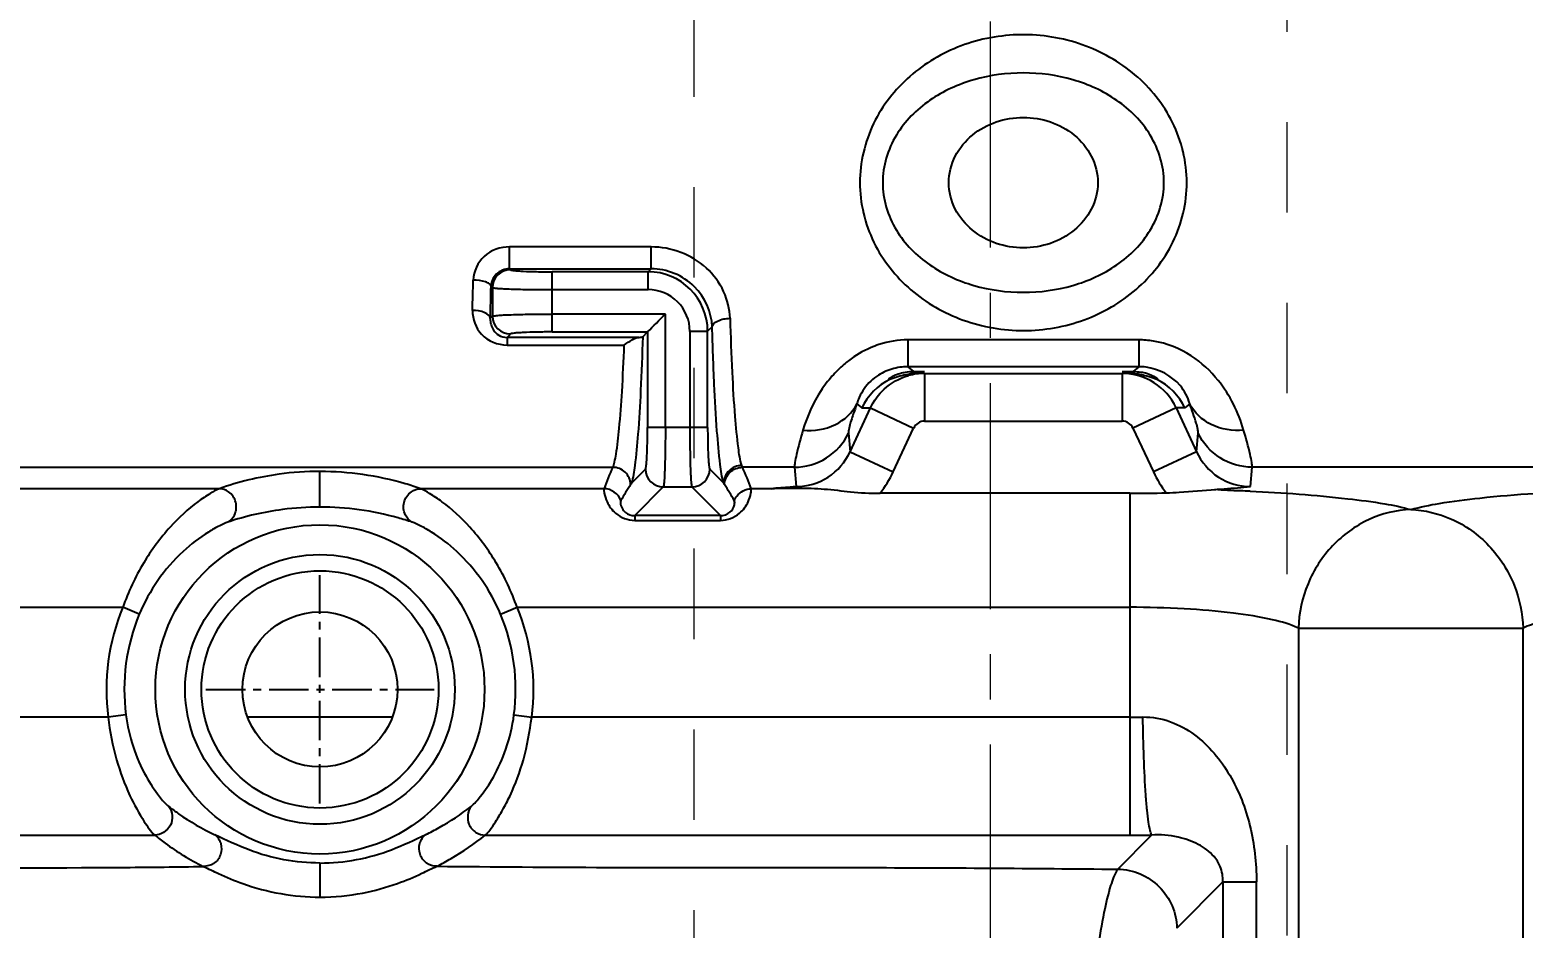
# Model space of a CAD drawing. Header units: millimetres. Extents: x 699 to 6116, y -3115 to -1923.
# Drawn here: x 856.65 to 881.84, y -2411.02 to -2395.87 of the extents above; entities that cross this region are included whole.
import ezdxf

# ---------------------------------------------------------------- set-up
doc = ezdxf.new("R2010")
doc.units = ezdxf.units.MM
doc.header["$LTSCALE"] = 16.335
doc.header["$PDMODE"] = 3
doc.header["$PDSIZE"] = 0.3125
doc.linetypes.add('CENTER', pattern=[0.6, 0.375, -0.075, 0.075, -0.075])
doc.linetypes.add('HIDDEN', pattern=[0.2, 0.1, -0.1])
doc.layers.get('0').update_dxf_attribs({"linetype": 'CONTINUOUS'})
doc.layers.get('Defpoints').update_dxf_attribs({"linetype": 'CONTINUOUS'})
doc.layers.add('cool', color=153, linetype='HIDDEN', lineweight=9)
doc.styles.get("Standard").update_dxf_attribs({"font": 'txt', "width": 0.8})
doc.dimstyles.get("Standard").update_dxf_attribs({"dimtxt": 0.15625, "dimasz": 0.1875, "dimexe": 0.125, "dimexo": 0.0625, "dimtad": 0, "dimtih": 1, "dimtoh": 1, "dimdsep": 46, "dimtxsty": 'Standard', "dimcen": 0.09, "dimadec": 0, "dimazin": 0, "dimtp": 0.01, "dimtm": 0.01, "dimtfac": 1, "dimtofl": 0, "dimtmove": 0, "dimatfit": 3, "dimfxl": 0, "dimtolj": 1, "dimarcsym": 0})

# ---------------------------------------------------------------- blocks, each defined once
blk = doc.blocks.new('*D755')
at = {"color": 4, "lineweight": -2}
blk.add_line((976.485, -2331.543), (755.484, -2331.543), dxfattribs=at)
at = {"layer": 'Defpoints', "color": 0}
for p in [(755.484, -2331.543), (976.547, -2331.543), (1045.847, -2423.043)]:
    blk.add_point(p, dxfattribs=at)
at = {"color": 6, "insert": (741.484, -2331.543), "char_height": 10, "attachment_point": 5}
blk.add_mtext('\\A1;91.50', dxfattribs=at)

msp = doc.modelspace()

# ---------------------------------------------------------------- linework, layer by layer
at = {"color": 7, "linetype": 'Continuous'}
for p, q in [((864.736, -2399.9), (864.736, -2399.531)), ((867.126, -2399.531), (864.736, -2399.531)), ((867.126, -2399.9), (867.126, -2399.531)), ((864.735, -2399.9), (867.126, -2399.9)), ((865.454, -2400.965), (865.454, -2399.95)), ((867.075, -2399.95), (865.454, -2399.95)), ((867.126, -2399.9), (867.075, -2399.95)), ((867.075, -2400.251), (867.075, -2399.95)), ((864.425, -2400.192), (864.45, -2400.216)), ((864.45, -2400.216), (864.45, -2400.698)), ((865.454, -2400.251), (867.075, -2400.251)), ((864.413, -2400.735), (864.45, -2400.698)), ((867.366, -2400.663), (865.454, -2400.663)), ((867.366, -2402.575), (867.366, -2400.663)), ((864.695, -2401.056), (864.752, -2401)), ((864.695, -2401.056), (864.695, -2401.186)), ((866.923, -2401.056), (864.695, -2401.056)), ((865.454, -2400.965), (867.065, -2400.965)), ((866.984, -2401.045), (867.065, -2400.965)), ((867.065, -2400.965), (867.065, -2402.575)), ((867.778, -2400.954), (867.778, -2402.575)), ((867.778, -2400.954), (868.079, -2400.954)), ((868.155, -2400.878), (868.079, -2400.954)), ((868.079, -2402.575), (868.079, -2400.954)), ((864.695, -2401.186), (866.672, -2401.186)), ((871.456, -2401.099), (871.456, -2401.551)), ((875.352, -2401.099), (871.456, -2401.099)), ((875.352, -2401.099), (875.352, -2401.551)), ((871.456, -2401.551), (871.551, -2401.631)), ((875.352, -2401.551), (871.456, -2401.551)), ((875.352, -2401.551), (875.256, -2401.631)), ((871.154, -2401.764), (871.152, -2401.765)), ((871.551, -2401.631), (871.737, -2401.631)), ((871.737, -2401.664), (871.737, -2402.468)), ((871.737, -2401.664), (875.071, -2401.664)), ((875.071, -2401.631), (875.256, -2401.631)), ((875.071, -2401.664), (875.071, -2402.468)), ((875.656, -2401.765), (875.654, -2401.764)), ((870.481, -2402.987), (870.826, -2402.245)), ((870.597, -2402.175), (870.681, -2402.245)), ((870.681, -2402.245), (870.826, -2402.245)), ((870.826, -2402.245), (871.554, -2402.585)), ((875.981, -2402.245), (875.253, -2402.585)), ((875.981, -2402.245), (876.327, -2402.987)), ((876.127, -2402.245), (875.981, -2402.245)), ((876.21, -2402.175), (876.127, -2402.245)), ((871.737, -2402.468), (875.071, -2402.468)), ((868.079, -2402.575), (867.065, -2402.575)), ((870.454, -2402.671), (870.481, -2402.987)), ((871.209, -2403.326), (871.554, -2402.585)), ((875.253, -2402.585), (875.599, -2403.326)), ((876.327, -2402.987), (876.354, -2402.671)), ((870.481, -2402.987), (871.209, -2403.326)), ((876.327, -2402.987), (875.599, -2403.326)), ((853.673, -2403.246), (866.479, -2403.246)), ((866.793, -2403.514), (867.03, -2403.278)), ((868.114, -2403.278), (868.351, -2403.514)), ((869.544, -2403.246), (868.665, -2403.246)), ((869.544, -2403.246), (869.571, -2403.572)), ((877.236, -2403.572), (877.264, -2403.246)), ((882.956, -2403.246), (877.264, -2403.246)), ((867.331, -2403.579), (866.849, -2404.061)), ((867.331, -2403.579), (867.813, -2403.579)), ((868.295, -2404.061), (867.813, -2403.579)), ((859.839, -2403.608), (854.267, -2403.608)), ((866.333, -2403.608), (863.239, -2403.608)), ((869.153, -2403.608), (868.811, -2403.608)), ((875.2, -2403.686), (870.987, -2403.686)), ((866.849, -2404.061), (866.849, -2404.142)), ((868.295, -2404.061), (866.849, -2404.061)), ((868.295, -2404.061), (868.295, -2404.142)), ((866.849, -2404.142), (868.295, -2404.142)), ((855.141, -2405.608), (858.213, -2405.608)), ((858.492, -2405.724), (858.213, -2405.608)), ((864.586, -2405.724), (864.864, -2405.608)), ((864.864, -2405.608), (875.201, -2405.608)), ((875.201, -2405.608), (875.201, -2409.451)), ((878.044, -2405.96), (878.044, -2426.125)), ((878.044, -2405.96), (881.835, -2405.96)), ((881.835, -2426.125), (881.835, -2405.96)), ((857.967, -2407.46), (855.332, -2407.46)), ((858.266, -2407.421), (857.967, -2407.46)), ((862.76, -2407.46), (860.318, -2407.46)), ((864.812, -2407.421), (865.111, -2407.46)), ((875.201, -2407.46), (865.111, -2407.46)), ((854.855, -2409.451), (858.753, -2409.451)), ((864.325, -2409.451), (875.201, -2409.451)), ((874.998, -2410.025), (875.568, -2409.45)), ((861.539, -2409.921), (861.539, -2410.496)), ((876.769, -2410.238), (875.994, -2411.018)), ((876.769, -2410.238), (876.769, -2421.863)), ((876.769, -2410.238), (877.337, -2410.238)), ((877.337, -2421.863), (877.337, -2410.238))]:
    msp.add_line(p, q, dxfattribs=at)
at = {"color": 1, "linetype": 'CENTER', "ltscale": 0.108846}
for p, q in [((861.539, -2408.918), (861.539, -2405.068)), ((859.614, -2406.993), (863.464, -2406.993))]:
    msp.add_line(p, q, dxfattribs=at)
at = {"color": 7, "linetype": 'Continuous'}
for radius in [2.776, 2.274, 1.307]:
    msp.add_circle((861.539, -2406.993), radius, dxfattribs=at)
at = {"color": 2, "linetype": 'Continuous'}
msp.add_circle((861.539, -2406.993), 2, dxfattribs=at)
at = {"color": 7, "linetype": 'Continuous'}
for centre, radius, start, end in [((864.752, -2400.217), 0.302, 90.1696, 179.8304), ((867.074, -2400.955), 1.005, 0.034, 89.966), ((797.665, -2398.759), 66.472, 358.41196, 358.85328), ((787.557, -2398.737), 76.882, 358.5103, 358.91569), ((867.075, -2400.954), 0.703, 359.9662, 90.0347), ((864.752, -2400.697), 0.302, 180.1715, 269.8285), ((723.743, -2257.342), 202.9, 314.93985, 315.06015), ((875.351, -2402.659), 1.56, 80.8697, 89.9868), ((875.353, -2402.506), 0.955, 82.6557, 90.0886), ((871.597, -2402.676), 1.013, 115.9235, 154.9459), ((871.439, -2402.448), 0.894, 113.3897, 122.4415), ((871.738, -2402.673), 1.009, 90.0441, 105.6143), ((875.071, -2402.668), 1.004, 24.9839, 89.9923), ((875.211, -2402.676), 1.013, 25.054, 64.0763), ((871.363, -2402.388), 0.795, 156.5682, 164.4392), ((871.737, -2402.67), 0.201, 89.9799, 154.97), ((875.071, -2402.67), 0.201, 25.03, 90.0201), ((867.332, -2403.277), 0.302, 180.1696, 269.8304), ((867.812, -2403.277), 0.302, 270.1696, 359.8304), ((869.554, -2402.554), 1.826, 321.7069, 334.9812), ((877.253, -2402.554), 1.825, 205.0175, 217.9867), ((875.18, -2377.489), 26.196, 270.0444, 271.3881), ((861.539, -2406.993), 3.602, 157.3908, 187.45), ((861.539, -2406.993), 3.301, 157.3908, 187.45), ((861.539, -2406.993), 3.301, 352.55, 22.6092), ((861.539, -2406.993), 3.602, 352.55, 22.6091), ((875.201, -2394.695), 12.765, 269.999, 270.9888), ((875.201, -2374.042), 35.409, 269.999, 270.5937)]:
    msp.add_arc(centre, radius, start, end, dxfattribs=at)
for points, knots in [([(873.362, -2395.952), (873.02, -2395.957), (872.338, -2396.083), (871.449, -2396.607), (870.809, -2397.421), (870.647, -2398.106), (870.647, -2398.446)], [0, 0, 0, 0, 0.253107, 0.500739, 0.74796, 1, 1, 1, 1]), ([(876.161, -2398.446), (876.161, -2398.099), (875.992, -2397.401), (875.329, -2396.577), (874.411, -2396.06), (873.712, -2395.947), (873.362, -2395.952)], [0, 0, 0, 0, 0.251928, 0.498951, 0.74666, 1, 1, 1, 1]), ([(875.776, -2398.446), (875.776, -2398.169), (875.606, -2397.612), (875.007, -2397.017), (874.242, -2396.671), (873.405, -2396.559), (872.567, -2396.671), (871.802, -2397.016), (871.202, -2397.611), (871.032, -2398.169), (871.032, -2398.446)], [0, 0, 0, 0, 0.125689, 0.248761, 0.37263, 0.499805, 0.627057, 0.751044, 0.874222, 1, 1, 1, 1]), ([(872.147, -2398.446), (872.147, -2398.293), (872.225, -2397.982), (872.528, -2397.621), (872.941, -2397.397), (873.404, -2397.322), (873.867, -2397.397), (874.279, -2397.621), (874.582, -2397.982), (874.661, -2398.293), (874.661, -2398.446)], [0, 0, 0, 0, 0.125336, 0.249672, 0.374326, 0.500009, 0.625688, 0.750328, 0.874661, 1, 1, 1, 1]), ([(870.647, -2398.446), (870.647, -2398.791), (870.813, -2399.484), (871.467, -2400.304), (872.374, -2400.824), (873.066, -2400.942), (873.412, -2400.941)], [0, 0, 0, 0, 0.252013, 0.499118, 0.746772, 1, 1, 1, 1]), ([(871.032, -2398.446), (871.032, -2398.724), (871.201, -2399.281), (871.802, -2399.876), (872.566, -2400.222), (873.404, -2400.334), (874.242, -2400.222), (875.006, -2399.876), (875.606, -2399.281), (875.776, -2398.724), (875.776, -2398.446)], [0, 0, 0, 0, 0.125752, 0.24888, 0.372807, 0.500033, 0.627249, 0.751167, 0.874275, 1, 1, 1, 1]), ([(874.661, -2398.446), (874.661, -2398.6), (874.582, -2398.911), (874.279, -2399.272), (873.867, -2399.496), (873.404, -2399.571), (872.941, -2399.496), (872.528, -2399.272), (872.225, -2398.911), (872.147, -2398.6), (872.147, -2398.446)], [0, 0, 0, 0, 0.125336, 0.249672, 0.374326, 0.500009, 0.625688, 0.750328, 0.874661, 1, 1, 1, 1]), ([(873.412, -2400.941), (873.757, -2400.94), (874.446, -2400.819), (875.347, -2400.298), (875.996, -2399.48), (876.161, -2398.79), (876.161, -2398.446)], [0, 0, 0, 0, 0.253195, 0.50083, 0.747964, 1, 1, 1, 1]), ([(864.736, -2399.531), (864.584, -2399.529), (864.272, -2399.64), (864.13, -2399.943), (864.124, -2400.089)], [0, 0, 0, 0, 0.50957, 1, 1, 1, 1]), ([(868.456, -2400.735), (868.452, -2400.581), (868.374, -2400.261), (868.076, -2399.861), (867.638, -2399.593), (867.296, -2399.531), (867.126, -2399.531)], [0, 0, 0, 0, 0.235645, 0.484313, 0.740838, 1, 1, 1, 1]), ([(864.735, -2399.9), (864.655, -2399.899), (864.495, -2399.964), (864.428, -2400.119), (864.425, -2400.192)], [0, 0, 0, 0, 0.525603, 1, 1, 1, 1]), ([(864.752, -2399.915), (864.756, -2399.92), (864.78, -2399.923), (864.822, -2399.931), (864.889, -2399.935), (865.015, -2399.943), (865.206, -2399.949), (865.367, -2399.95), (865.454, -2399.95)], [0, 0, 0, 0, 0.029459, 0.092633, 0.187902, 0.312281, 0.630269, 1, 1, 1, 1]), ([(868.155, -2400.878), (868.146, -2400.631), (867.918, -2400.113), (867.388, -2399.899), (867.126, -2399.9)], [0, 0, 0, 0, 0.485297, 1, 1, 1, 1]), ([(864.425, -2400.192), (864.423, -2400.177), (864.392, -2400.144), (864.292, -2400.101), (864.194, -2400.09), (864.124, -2400.089)], [0, 0, 0, 0, 0.137637, 0.364112, 1, 1, 1, 1]), ([(864.45, -2400.216), (864.458, -2400.222), (864.491, -2400.224), (864.551, -2400.232), (864.647, -2400.236), (864.827, -2400.244), (865.1, -2400.25), (865.33, -2400.251), (865.454, -2400.251)], [0, 0, 0, 0, 0.028802, 0.09176, 0.18702, 0.311516, 0.629863, 1, 1, 1, 1]), ([(864.112, -2400.601), (864.112, -2400.745), (864.221, -2401.063), (864.54, -2401.182), (864.695, -2401.186)], [0, 0, 0, 0, 0.480349, 1, 1, 1, 1]), ([(864.413, -2400.735), (864.409, -2400.692), (864.291, -2400.615), (864.183, -2400.602), (864.112, -2400.601)], [0, 0, 0, 0, 0.382687, 1, 1, 1, 1]), ([(864.413, -2400.735), (864.409, -2400.805), (864.44, -2400.92), (864.556, -2401.032), (864.647, -2401.056), (864.695, -2401.056)], [0, 0, 0, 0, 0.442279, 0.691018, 1, 1, 1, 1]), ([(864.45, -2400.698), (864.458, -2400.693), (864.491, -2400.691), (864.551, -2400.683), (864.647, -2400.678), (864.827, -2400.67), (865.1, -2400.665), (865.33, -2400.663), (865.454, -2400.663)], [0, 0, 0, 0, 0.028726, 0.091708, 0.186994, 0.311494, 0.629847, 1, 1, 1, 1]), ([(868.155, -2400.878), (868.159, -2400.835), (868.272, -2400.751), (868.384, -2400.737), (868.456, -2400.735)], [0, 0, 0, 0, 0.377807, 1, 1, 1, 1]), ([(868.456, -2400.735), (868.465, -2401.039), (868.487, -2401.59), (868.527, -2402.32), (868.581, -2402.842), (868.618, -2403.122), (868.652, -2403.216)], [0, 0, 0, 0, 0.365892, 0.664248, 0.878897, 1, 1, 1, 1]), ([(865.454, -2400.965), (865.367, -2400.965), (865.206, -2400.966), (865.015, -2400.972), (864.889, -2400.979), (864.822, -2400.984), (864.78, -2400.992), (864.756, -2400.995), (864.752, -2401)], [0, 0, 0, 0, 0.369738, 0.687717, 0.812095, 0.907374, 0.970556, 1, 1, 1, 1]), ([(866.672, -2401.186), (866.714, -2401.153), (866.793, -2401.101), (866.882, -2401.059), (866.923, -2401.056)], [0, 0, 0, 0, 0.563746, 1, 1, 1, 1]), ([(866.984, -2401.045), (866.975, -2401.348), (866.953, -2401.896), (866.913, -2402.622), (866.862, -2403.142), (866.825, -2403.419), (866.793, -2403.514)], [0, 0, 0, 0, 0.366415, 0.66424, 0.878585, 1, 1, 1, 1]), ([(866.923, -2401.056), (866.937, -2401.055), (866.956, -2401.051), (866.979, -2401.05), (866.984, -2401.045)], [0, 0, 0, 0, 0.696017, 1, 1, 1, 1]), ([(868.351, -2403.514), (868.317, -2403.414), (868.28, -2403.117), (868.226, -2402.563), (868.185, -2401.787), (868.164, -2401.201), (868.155, -2400.878)], [0, 0, 0, 0, 0.120532, 0.335242, 0.633804, 1, 1, 1, 1]), ([(866.479, -2403.246), (866.493, -2403.22), (866.513, -2403.146), (866.555, -2402.928), (866.596, -2402.529), (866.641, -2401.916), (866.662, -2401.447), (866.672, -2401.186)], [0, 0, 0, 0, 0.042385, 0.110745, 0.321327, 0.621522, 1, 1, 1, 1]), ([(870.969, -2401.177), (870.921, -2401.193), (870.739, -2401.261), (870.57, -2401.362), (870.456, -2401.45)], [0, 0, 0, 0, 0.257827, 1, 1, 1, 1]), ([(877.12, -2402.62), (877.033, -2402.32), (876.794, -2401.84), (876.242, -2401.323), (875.825, -2401.155), (875.599, -2401.119)], [0, 0, 0, 0, 0.419072, 0.694073, 1, 1, 1, 1]), ([(870.456, -2401.45), (870.43, -2401.47), (870.33, -2401.551), (870.239, -2401.642), (870.176, -2401.713)], [0, 0, 0, 0, 0.258449, 1, 1, 1, 1]), ([(871.456, -2401.551), (871.423, -2401.551), (871.296, -2401.558), (871.17, -2401.59), (871.084, -2401.627)], [0, 0, 0, 0, 0.260298, 1, 1, 1, 1]), ([(876.21, -2402.175), (876.179, -2402.064), (876.02, -2401.76), (875.691, -2401.587), (875.475, -2401.559)], [0, 0, 0, 0, 0.347853, 1, 1, 1, 1]), ([(870.176, -2401.713), (870.109, -2401.789), (869.9, -2402.065), (869.755, -2402.386), (869.687, -2402.62)], [0, 0, 0, 0, 0.293238, 1, 1, 1, 1]), ([(870.959, -2401.693), (870.913, -2401.723), (870.78, -2401.826), (870.679, -2401.968), (870.634, -2402.072)], [0, 0, 0, 0, 0.324834, 1, 1, 1, 1]), ([(871.152, -2401.765), (871.148, -2401.765), (871.141, -2401.765), (871.142, -2401.749), (871.165, -2401.735), (871.203, -2401.708), (871.278, -2401.676), (871.339, -2401.657), (871.376, -2401.65)], [0, 0, 0, 0, 0.033391, 0.055755, 0.139141, 0.307084, 0.580679, 1, 1, 1, 1]), ([(871.188, -2401.755), (871.184, -2401.756), (871.173, -2401.76), (871.162, -2401.764), (871.154, -2401.764)], [0, 0, 0, 0, 0.352536, 1, 1, 1, 1]), ([(871.639, -2401.664), (871.578, -2401.664), (871.424, -2401.677), (871.277, -2401.725), (871.188, -2401.755)], [0, 0, 0, 0, 0.391379, 1, 1, 1, 1]), ([(871.376, -2401.65), (871.39, -2401.647), (871.447, -2401.637), (871.506, -2401.631), (871.551, -2401.631)], [0, 0, 0, 0, 0.228794, 1, 1, 1, 1]), ([(875.256, -2401.631), (875.302, -2401.631), (875.39, -2401.642), (875.496, -2401.655), (875.719, -2401.765), (875.656, -2401.765)], [0, 0, 0, 0, 0.314614, 0.565605, 1, 1, 1, 1]), ([(875.453, -2401.702), (875.443, -2401.699), (875.4, -2401.689), (875.357, -2401.68), (875.322, -2401.675)], [0, 0, 0, 0, 0.218769, 1, 1, 1, 1]), ([(875.654, -2401.764), (875.633, -2401.763), (875.568, -2401.733), (875.501, -2401.715), (875.453, -2401.702)], [0, 0, 0, 0, 0.290031, 1, 1, 1, 1]), ([(869.687, -2402.62), (869.871, -2402.637), (870.241, -2402.586), (870.521, -2402.326), (870.597, -2402.175)], [0, 0, 0, 0, 0.522336, 1, 1, 1, 1]), ([(870.597, -2402.175), (870.586, -2402.205), (870.549, -2402.308), (870.514, -2402.413), (870.491, -2402.487)], [0, 0, 0, 0, 0.290948, 1, 1, 1, 1]), ([(877.12, -2402.62), (876.937, -2402.637), (876.567, -2402.586), (876.287, -2402.326), (876.21, -2402.175)], [0, 0, 0, 0, 0.522338, 1, 1, 1, 1]), ([(876.354, -2402.671), (876.355, -2402.65), (876.345, -2402.592), (876.302, -2402.426), (876.25, -2402.283), (876.21, -2402.175)], [0, 0, 0, 0, 0.123367, 0.332805, 1, 1, 1, 1]), ([(870.491, -2402.487), (870.487, -2402.503), (870.473, -2402.552), (870.46, -2402.602), (870.456, -2402.637)], [0, 0, 0, 0, 0.311213, 1, 1, 1, 1]), ([(867.03, -2403.278), (867.035, -2403.273), (867.038, -2403.249), (867.045, -2403.207), (867.05, -2403.14), (867.058, -2403.015), (867.063, -2402.823), (867.065, -2402.662), (867.065, -2402.575)], [0, 0, 0, 0, 0.029478, 0.092652, 0.187916, 0.312296, 0.630283, 1, 1, 1, 1]), ([(867.366, -2402.575), (867.366, -2402.699), (867.364, -2402.93), (867.359, -2403.203), (867.351, -2403.382), (867.347, -2403.478), (867.338, -2403.538), (867.337, -2403.571), (867.331, -2403.579)], [0, 0, 0, 0, 0.370153, 0.688509, 0.813009, 0.908287, 0.971263, 1, 1, 1, 1]), ([(867.778, -2402.575), (867.778, -2402.699), (867.78, -2402.93), (867.785, -2403.203), (867.793, -2403.382), (867.797, -2403.478), (867.806, -2403.538), (867.807, -2403.571), (867.813, -2403.579)], [0, 0, 0, 0, 0.370149, 0.6885, 0.813, 0.908279, 0.97126, 1, 1, 1, 1]), ([(868.079, -2402.575), (868.079, -2402.662), (868.081, -2402.823), (868.086, -2403.015), (868.094, -2403.14), (868.099, -2403.207), (868.106, -2403.249), (868.109, -2403.273), (868.114, -2403.278)], [0, 0, 0, 0, 0.369716, 0.687705, 0.812086, 0.90735, 0.970523, 1, 1, 1, 1]), ([(869.687, -2402.62), (869.647, -2402.757), (869.596, -2402.938), (869.552, -2403.148), (869.542, -2403.22), (869.544, -2403.246)], [0, 0, 0, 0, 0.665407, 0.875292, 1, 1, 1, 1]), ([(869.544, -2403.246), (869.731, -2403.246), (870.113, -2403.138), (870.374, -2402.839), (870.454, -2402.671)], [0, 0, 0, 0, 0.500608, 1, 1, 1, 1]), ([(877.264, -2403.246), (877.077, -2403.246), (876.695, -2403.138), (876.433, -2402.839), (876.354, -2402.671)], [0, 0, 0, 0, 0.500609, 1, 1, 1, 1]), ([(877.264, -2403.246), (877.265, -2403.22), (877.255, -2403.148), (877.212, -2402.938), (877.16, -2402.757), (877.12, -2402.62)], [0, 0, 0, 0, 0.124728, 0.334597, 1, 1, 1, 1]), ([(869.571, -2403.572), (869.759, -2403.573), (870.143, -2403.461), (870.402, -2403.157), (870.481, -2402.987)], [0, 0, 0, 0, 0.500185, 1, 1, 1, 1]), ([(876.327, -2402.987), (876.406, -2403.157), (876.665, -2403.461), (877.048, -2403.573), (877.236, -2403.572)], [0, 0, 0, 0, 0.499722, 1, 1, 1, 1]), ([(861.539, -2403.317), (861.308, -2403.316), (860.731, -2403.356), (860.166, -2403.494), (859.839, -2403.608)], [0, 0, 0, 0, 0.399912, 1, 1, 1, 1]), ([(861.539, -2403.918), (861.535, -2403.888), (861.541, -2403.789), (861.537, -2403.589), (861.534, -2403.419), (861.539, -2403.317)], [0, 0, 0, 0, 0.150945, 0.487873, 1, 1, 1, 1]), ([(863.239, -2403.608), (863.152, -2403.578), (862.604, -2403.4), (862.023, -2403.32), (861.539, -2403.317)], [0, 0, 0, 0, 0.160021, 1, 1, 1, 1]), ([(866.78, -2403.537), (866.777, -2403.462), (866.71, -2403.308), (866.554, -2403.247), (866.479, -2403.246)], [0, 0, 0, 0, 0.500748, 1, 1, 1, 1]), ([(868.652, -2403.216), (868.575, -2403.217), (868.417, -2403.281), (868.351, -2403.438), (868.351, -2403.514)], [0, 0, 0, 0, 0.502145, 1, 1, 1, 1]), ([(868.363, -2403.537), (868.366, -2403.462), (868.434, -2403.308), (868.59, -2403.247), (868.665, -2403.246)], [0, 0, 0, 0, 0.50077, 1, 1, 1, 1]), ([(869.571, -2403.572), (869.537, -2403.576), (869.398, -2403.588), (869.258, -2403.6), (869.153, -2403.608)], [0, 0, 0, 0, 0.242561, 1, 1, 1, 1]), ([(876.633, -2403.621), (876.686, -2403.618), (876.888, -2403.604), (877.089, -2403.586), (877.236, -2403.572)], [0, 0, 0, 0, 0.264514, 1, 1, 1, 1]), ([(859.839, -2403.608), (859.787, -2403.63), (859.665, -2403.7), (859.373, -2403.896), (858.97, -2404.27), (858.53, -2404.867), (858.306, -2405.348), (858.213, -2405.608)], [0, 0, 0, 0, 0.064397, 0.159603, 0.400516, 0.685857, 1, 1, 1, 1]), ([(859.985, -2404.172), (860.032, -2404.145), (860.124, -2404.046), (860.144, -2403.832), (860.023, -2403.654), (859.895, -2403.61), (859.839, -2403.608)], [0, 0, 0, 0, 0.216976, 0.498378, 0.781332, 1, 1, 1, 1]), ([(863.093, -2404.172), (863.045, -2404.145), (862.954, -2404.046), (862.934, -2403.832), (863.055, -2403.654), (863.183, -2403.61), (863.238, -2403.608)], [0, 0, 0, 0, 0.216968, 0.498362, 0.781318, 1, 1, 1, 1]), ([(864.864, -2405.608), (864.772, -2405.348), (864.548, -2404.867), (864.108, -2404.27), (863.705, -2403.897), (863.413, -2403.7), (863.291, -2403.63), (863.239, -2403.608)], [0, 0, 0, 0, 0.314369, 0.599415, 0.840268, 0.935545, 1, 1, 1, 1]), ([(866.333, -2403.608), (866.323, -2403.632), (866.341, -2403.712), (866.383, -2403.859), (866.535, -2404.064), (866.734, -2404.141), (866.849, -2404.142)], [0, 0, 0, 0, 0.093761, 0.280687, 0.576088, 1, 1, 1, 1]), ([(866.617, -2403.808), (866.611, -2403.818), (866.606, -2403.865), (866.627, -2403.938), (866.704, -2404.032), (866.794, -2404.061), (866.849, -2404.061)], [0, 0, 0, 0, 0.088054, 0.343115, 0.573496, 1, 1, 1, 1]), ([(868.295, -2404.142), (868.41, -2404.142), (868.609, -2404.064), (868.76, -2403.859), (868.804, -2403.712), (868.82, -2403.632), (868.811, -2403.608)], [0, 0, 0, 0, 0.423767, 0.719063, 0.906164, 1, 1, 1, 1]), ([(868.295, -2404.061), (868.351, -2404.061), (868.463, -2404.024), (868.532, -2403.908), (868.538, -2403.829), (868.527, -2403.808)], [0, 0, 0, 0, 0.437931, 0.818486, 1, 1, 1, 1]), ([(868.527, -2403.808), (868.537, -2403.781), (868.598, -2403.678), (868.721, -2403.609), (868.811, -2403.608)], [0, 0, 0, 0, 0.241105, 1, 1, 1, 1]), ([(869.153, -2403.608), (869.303, -2403.597), (869.602, -2403.595), (870.049, -2403.605), (870.507, -2403.667), (870.821, -2403.686), (870.987, -2403.686)], [0, 0, 0, 0, 0.246745, 0.486909, 0.729066, 1, 1, 1, 1]), ([(875.202, -2403.686), (875.199, -2403.928), (875.202, -2404.569), (875.201, -2405.21), (875.201, -2405.608)], [0, 0, 0, 0, 0.378125, 1, 1, 1, 1]), ([(875.815, -2403.678), (875.888, -2403.676), (876.167, -2403.661), (876.444, -2403.629), (876.65, -2403.624)], [0, 0, 0, 0, 0.262271, 1, 1, 1, 1]), ([(877.23, -2403.648), (877.175, -2403.648), (876.976, -2403.644), (876.777, -2403.638), (876.633, -2403.621)], [0, 0, 0, 0, 0.27423, 1, 1, 1, 1]), ([(877.23, -2403.648), (877.78, -2403.673), (878.539, -2403.731), (879.442, -2403.846), (879.796, -2403.918), (879.94, -2403.96)], [0, 0, 0, 0, 0.604501, 0.835147, 1, 1, 1, 1]), ([(879.94, -2403.96), (880.097, -2403.914), (880.485, -2403.839), (881.489, -2403.712), (882.338, -2403.664), (882.956, -2403.64)], [0, 0, 0, 0, 0.161616, 0.389381, 1, 1, 1, 1]), ([(861.539, -2403.918), (861.327, -2403.918), (860.8, -2403.952), (860.283, -2404.072), (859.985, -2404.172)], [0, 0, 0, 0, 0.402197, 1, 1, 1, 1]), ([(863.093, -2404.172), (863.015, -2404.146), (862.512, -2403.992), (861.982, -2403.916), (861.539, -2403.918)], [0, 0, 0, 0, 0.157541, 1, 1, 1, 1]), ([(879.94, -2403.96), (879.696, -2403.969), (879.202, -2404.09), (878.584, -2404.542), (878.163, -2405.193), (878.053, -2405.705), (878.044, -2405.96)], [0, 0, 0, 0, 0.242875, 0.49163, 0.745198, 1, 1, 1, 1]), ([(879.94, -2403.96), (880.174, -2403.969), (880.667, -2404.086), (881.298, -2404.539), (881.72, -2405.203), (881.827, -2405.714), (881.835, -2405.96)], [0, 0, 0, 0, 0.233577, 0.491552, 0.754779, 1, 1, 1, 1]), ([(859.985, -2404.172), (859.938, -2404.188), (859.826, -2404.241), (859.563, -2404.389), (859.021, -2404.808), (858.657, -2405.327), (858.492, -2405.724)], [0, 0, 0, 0, 0.067836, 0.167565, 0.412296, 1, 1, 1, 1]), ([(864.586, -2405.724), (864.421, -2405.327), (864.057, -2404.808), (863.515, -2404.389), (863.251, -2404.241), (863.14, -2404.188), (863.093, -2404.172)], [0, 0, 0, 0, 0.5878, 0.832475, 0.932177, 1, 1, 1, 1]), ([(878.044, -2405.96), (877.907, -2405.893), (877.54, -2405.793), (876.896, -2405.69), (876.09, -2405.624), (875.507, -2405.608), (875.201, -2405.608)], [0, 0, 0, 0, 0.158927, 0.392058, 0.681053, 1, 1, 1, 1]), ([(883.645, -2405.64), (883.274, -2405.664), (882.763, -2405.714), (882.161, -2405.84), (881.927, -2405.915), (881.835, -2405.96)], [0, 0, 0, 0, 0.604011, 0.833042, 1, 1, 1, 1]), ([(857.967, -2407.46), (857.994, -2407.703), (858.083, -2408.156), (858.299, -2408.748), (858.533, -2409.165), (858.683, -2409.386), (858.753, -2409.451)], [0, 0, 0, 0, 0.337264, 0.635754, 0.867295, 1, 1, 1, 1]), ([(858.266, -2407.421), (858.313, -2407.782), (858.471, -2408.273), (858.79, -2408.754), (858.929, -2408.92), (858.991, -2408.968)], [0, 0, 0, 0, 0.629443, 0.864088, 1, 1, 1, 1]), ([(864.087, -2408.968), (864.146, -2408.919), (864.283, -2408.761), (864.495, -2408.444), (864.701, -2407.982), (864.786, -2407.618), (864.812, -2407.421)], [0, 0, 0, 0, 0.1318, 0.359218, 0.65704, 1, 1, 1, 1]), ([(864.325, -2409.451), (864.356, -2409.429), (864.418, -2409.353), (864.512, -2409.209), (864.629, -2409.016), (864.806, -2408.676), (864.997, -2408.156), (865.08, -2407.702), (865.111, -2407.46)], [0, 0, 0, 0, 0.053008, 0.133096, 0.23857, 0.364803, 0.663094, 1, 1, 1, 1]), ([(875.421, -2407.458), (875.579, -2407.456), (875.894, -2407.513), (876.434, -2407.817), (876.933, -2408.423), (877.268, -2409.295), (877.337, -2409.922), (877.337, -2410.238)], [0, 0, 0, 0, 0.127436, 0.252104, 0.495733, 0.743644, 1, 1, 1, 1]), ([(875.568, -2409.45), (875.555, -2409.425), (875.538, -2409.351), (875.513, -2409.212), (875.49, -2409.013), (875.459, -2408.651), (875.434, -2408.126), (875.424, -2407.687), (875.421, -2407.458)], [0, 0, 0, 0, 0.041197, 0.112756, 0.213084, 0.3403, 0.657746, 1, 1, 1, 1]), ([(858.991, -2408.968), (859.054, -2409.051), (859.072, -2409.258), (858.911, -2409.41), (858.804, -2409.45), (858.753, -2409.451)], [0, 0, 0, 0, 0.490073, 0.757931, 1, 1, 1, 1]), ([(858.991, -2408.968), (859.044, -2409.01), (859.289, -2409.19), (859.553, -2409.343), (859.766, -2409.445)], [0, 0, 0, 0, 0.223118, 1, 1, 1, 1]), ([(863.322, -2409.44), (863.399, -2409.403), (863.666, -2409.266), (863.917, -2409.1), (864.087, -2408.968)], [0, 0, 0, 0, 0.282245, 1, 1, 1, 1]), ([(864.087, -2408.968), (864.027, -2409.048), (864.007, -2409.245), (864.156, -2409.414), (864.272, -2409.45), (864.325, -2409.451)], [0, 0, 0, 0, 0.466124, 0.749856, 1, 1, 1, 1]), ([(858.753, -2409.451), (858.81, -2409.497), (859.067, -2409.695), (859.345, -2409.865), (859.57, -2409.979)], [0, 0, 0, 0, 0.224422, 1, 1, 1, 1]), ([(859.765, -2409.444), (859.813, -2409.48), (859.887, -2409.59), (859.876, -2409.752), (859.823, -2409.867), (859.728, -2409.951), (859.632, -2409.978), (859.57, -2409.977)], [0, 0, 0, 0, 0.244063, 0.495037, 0.622577, 0.748147, 1, 1, 1, 1]), ([(861.539, -2409.921), (861.134, -2409.921), (860.509, -2409.804), (859.956, -2409.533), (859.765, -2409.444)], [0, 0, 0, 0, 0.657852, 1, 1, 1, 1]), ([(861.539, -2409.921), (861.949, -2409.921), (862.576, -2409.8), (863.134, -2409.529), (863.324, -2409.439)], [0, 0, 0, 0, 0.661312, 1, 1, 1, 1]), ([(863.513, -2409.975), (863.451, -2409.975), (863.324, -2409.938), (863.209, -2409.778), (863.203, -2409.584), (863.276, -2409.475), (863.324, -2409.439)], [0, 0, 0, 0, 0.252426, 0.5033, 0.754356, 1, 1, 1, 1]), ([(863.513, -2409.976), (863.593, -2409.935), (863.876, -2409.78), (864.144, -2409.597), (864.325, -2409.451)], [0, 0, 0, 0, 0.279833, 1, 1, 1, 1]), ([(876.769, -2410.238), (876.773, -2410.151), (876.748, -2409.993), (876.602, -2409.765), (876.353, -2409.587), (875.99, -2409.462), (875.717, -2409.44), (875.568, -2409.45)], [0, 0, 0, 0, 0.16395, 0.287157, 0.496658, 0.721622, 1, 1, 1, 1]), ([(854.304, -2409.998), (855.622, -2409.998), (857.377, -2410.007), (859.132, -2409.986), (859.57, -2409.979)], [0, 0, 0, 0, 0.750603, 1, 1, 1, 1]), ([(859.57, -2409.977), (859.656, -2410.016), (859.873, -2410.125), (860.504, -2410.387), (861.098, -2410.495), (861.539, -2410.496)], [0, 0, 0, 0, 0.137773, 0.355233, 1, 1, 1, 1]), ([(861.539, -2410.496), (861.78, -2410.493), (862.226, -2410.455), (862.799, -2410.292), (863.212, -2410.123), (863.426, -2410.01), (863.513, -2409.975)], [0, 0, 0, 0, 0.351411, 0.647561, 0.863434, 1, 1, 1, 1]), ([(863.513, -2409.976), (864.47, -2409.984), (866.863, -2410.002), (870.692, -2409.991), (873.563, -2410.01), (874.998, -2410.025)], [0, 0, 0, 0, 0.249941, 0.625168, 1, 1, 1, 1]), ([(874.998, -2410.025), (874.941, -2410.108), (874.854, -2410.355), (874.748, -2410.807), (874.649, -2411.422), (874.563, -2412.18), (874.494, -2413.058), (874.424, -2414.39), (874.393, -2416.131), (874.43, -2417.867), (874.504, -2419.183), (874.577, -2420.043), (874.665, -2420.778), (874.765, -2421.368), (874.872, -2421.791), (874.963, -2422.019), (875.022, -2422.089)], [0, 0, 0, 0, 0.024778, 0.063221, 0.114729, 0.177906, 0.250956, 0.331683, 0.506058, 0.679494, 0.759084, 0.830601, 0.89191, 0.941284, 0.97744, 1, 1, 1, 1]), ([(874.998, -2410.025), (875.127, -2410.027), (875.386, -2410.082), (875.712, -2410.306), (875.935, -2410.631), (875.991, -2410.89), (875.994, -2411.018)], [0, 0, 0, 0, 0.249904, 0.500385, 0.750842, 1, 1, 1, 1])]:
    msp.add_open_spline(points, degree=3, knots=knots, dxfattribs=at)
for points in [[(871.456, -2401.099), (871.291, -2401.099), (871.125, -2401.126), (870.969, -2401.177)], [(871.057, -2401.929), (871.172, -2401.824), (871.316, -2401.743), (871.466, -2401.701)], [(875.322, -2401.675), (875.272, -2401.668), (875.22, -2401.664), (875.169, -2401.664)], [(870.826, -2402.245), (870.881, -2402.127), (870.961, -2402.018), (871.057, -2401.929)], [(870.456, -2402.637), (870.454, -2402.648), (870.453, -2402.659), (870.454, -2402.671)], [(866.479, -2403.246), (866.423, -2403.363), (866.373, -2403.485), (866.333, -2403.608)], [(868.652, -2403.216), (868.656, -2403.226), (868.66, -2403.237), (868.665, -2403.246)], [(868.811, -2403.608), (868.771, -2403.484), (868.721, -2403.364), (868.665, -2403.246)], [(866.78, -2403.537), (866.722, -2403.625), (866.667, -2403.716), (866.617, -2403.808)], [(866.793, -2403.514), (866.79, -2403.522), (866.784, -2403.529), (866.78, -2403.537)], [(868.363, -2403.537), (868.359, -2403.53), (868.355, -2403.522), (868.351, -2403.514)], [(868.527, -2403.808), (868.476, -2403.716), (868.421, -2403.625), (868.363, -2403.537)], [(866.617, -2403.808), (866.578, -2403.699), (866.449, -2403.609), (866.333, -2403.608)]]:
    msp.add_open_spline(points, degree=3, dxfattribs=at)
at = {"layer": 'cool', "color": 1, "linetype": 'CENTER', "ltscale": 0.621977}
msp.add_line((872.847, -2359.156), (872.847, -2462.043), dxfattribs=at)
at = {"layer": 'cool', "ltscale": 0.932966}
for p, q in [((867.847, -2368.043), (867.847, -2457.043)), ((877.847, -2373.043), (877.847, -2457.043))]:
    msp.add_line(p, q, dxfattribs=at)

# ---------------------------------------------------------------- dimensions: what is measured, and where the dimension line sits
dim = msp.add_ordinate_dim(feature_location=(976.547, -2331.543), offset=(-221.063, 0), dtype=0, origin=(1045.847, -2423.043), dimstyle='Standard', override={"dimtxt": 10, "dimasz": 10, "dimgap": 0, "dimtih": 0, "dimtoh": 0, "dimzin": 0, "dimcen": 0, "dimclrd": 4, "dimclre": 4, "dimclrt": 6, "dimadec": 2, "dimtp": 0, "dimtm": 0, "dimtzin": 0})
dim.commit()
dim.dimension.update_dxf_attribs({"geometry": '*D755', "text_midpoint": (741.484, -2331.543)})

doc.saveas('drawing.dxf')
